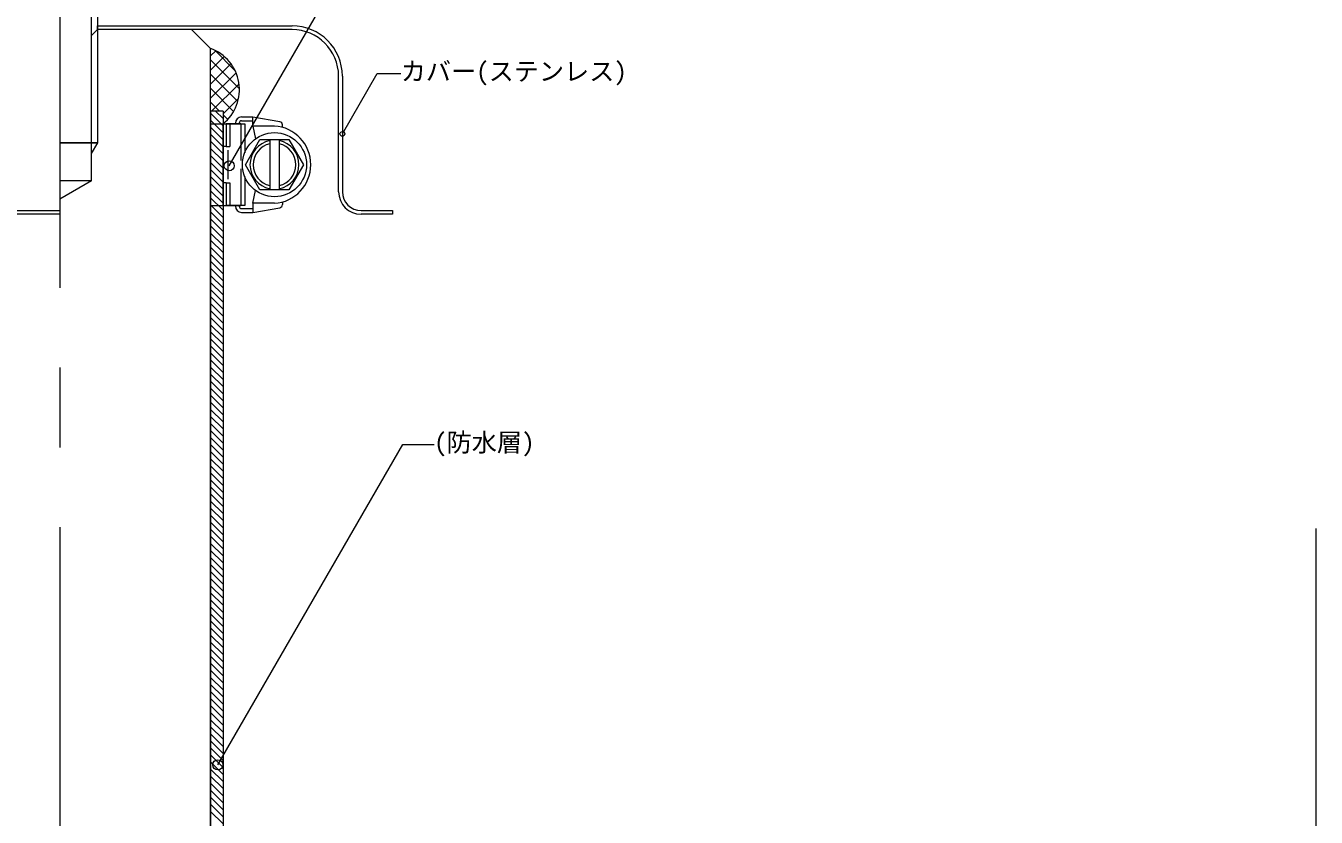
# Model space of a CAD drawing. Units: millimetres on the paper. Extents: x -401 to 399, y -275 to 275.
# Drawn here: x -237.8 to -32.3, y -127.4 to -1.5 of the extents above; entities that cross this region are included whole.
import ezdxf
from ezdxf.enums import TextEntityAlignment as Align

# ---------------------------------------------------------------- set-up
doc = ezdxf.new("R2010")
doc.units = ezdxf.units.MM
doc.linetypes.add('USER1', pattern=[9.525, 6.35, -3.175])
doc.linetypes.add('USER2', pattern=[101.6, 63.5, -12.7, 12.7, -12.7])
for name, color, linetype, lineweight in [('0-0_0', 7, 'Continuous', 18), ('0-3_BOUSUI', 1, 'Continuous', 18), ('0-4_MOJI', 7, 'Continuous', 18), ('0-6_KANAMONO_SCREW', 4, 'Continuous', 18), ('0-7_KANAMONO', 4, 'Continuous', 18), ('0-8_kijun', 1, 'USER2', 18), ('0-9_kanamono-ten', 3, 'USER1', 18), ('0-C_HATCH', 9, 'Continuous', 18)]:
    doc.layers.add(name, color=color, linetype=linetype, lineweight=lineweight)
doc.styles.add('ＭＳ ゴシック', font='')
doc.styles.get('ＭＳ ゴシック').set_extended_font_data('MS Gothic')

msp = doc.modelspace()

# ---------------------------------------------------------------- linework, layer by layer
at = {"layer": '0-0_0'}
msp.add_line((-32.318, -275.496), (-32.318, -81.496), dxfattribs=at)
at = {"layer": '0-3_BOUSUI'}
for p, q in [((-207.363, -15.096), (-208.363, -15.096)), ((-206.363, -15.096), (-207.363, -15.096))]:
    msp.add_line(p, q, dxfattribs=at)
for points in [[(-208.363, -15.096), (-208.363, -130.276), (-207.312, -134.196), (-206.631, -161.446)], [(-206.363, -15.096), (-206.363, -130.013), (-205.319, -133.908), (-204.632, -161.396), (-107.827, -161.396), (-105.575, -162.696), (-32.318, -162.696)]]:
    msp.add_lwpolyline(points, dxfattribs=at)
msp.add_arc((-210.716, -11.655), 6.968, 308.66088, 70.26376, dxfattribs=at)
at = {"layer": '0-4_MOJI'}
for p, q in [((-205.363, -23.764), (-189.843, 3.117)), ((-207.19, -119.112), (-177.759, -68.137)), ((-177.759, -68.137), (-172.759, -68.137))]:
    msp.add_line(p, q, dxfattribs=at)
msp.add_lwpolyline([(-187.363, -18.696), (-181.817, -9.09), (-178.067, -9.09)], dxfattribs=at)
for centre, radius in [((-187.363, -18.696), 0.375), ((-205.363, -23.764), 0.8), ((-207.19, -119.112), 0.8)]:
    msp.add_circle(centre, radius, dxfattribs=at)
at = {"layer": '0-6_KANAMONO_SCREW'}
for p, q in [((-227.363, 80.504), (-227.363, -20.096)), ((-226.363, 80.504), (-226.363, -20.096))]:
    msp.add_line(p, q, dxfattribs=at)
at = {"layer": '0-7_KANAMONO'}
for p, q in [((-226.363, -2.096), (-227.363, -3.096)), ((-227.363, -3.096), (-227.363, -26.178)), ((-208.363, -5.096), (-211.363, -2.096)), ((-208.363, -134.196), (-208.363, -5.096)), ((-187.963, -27.896), (-187.963, -9.496)), ((-187.363, -9.496), (-187.363, -27.896)), ((-203.393, -15.996), (-201.592, -15.996)), ((-201.592, -15.996), (-197.306, -16.751)), ((-201.592, -17.446), (-201.592, -15.996)), ((-206.363, -17.096), (-203.511, -17.096)), ((-206.363, -30.096), (-206.363, -17.096)), ((-203.511, -17.096), (-205.886, -17.096)), ((-205.886, -17.096), (-205.886, -20.696)), ((-205.283, -17.096), (-205.283, -20.696)), ((-204.393, -16.996), (-204.393, -17.096)), ((-203.793, -17.096), (-203.793, -16.996)), ((-203.511, -17.096), (-203.511, -22.915)), ((-203.511, -17.096), (-202.911, -17.096)), ((-203.393, -16.596), (-201.592, -16.596)), ((-202.911, -17.096), (-202.911, -21.726)), ((-196.893, -17.661), (-196.893, -17.244)), ((-232.363, -20.096), (-226.363, -20.096)), ((-226.363, -20.096), (-227.363, -21.828)), ((-198.917, -19.596), (-198.917, -27.596)), ((-197.417, -19.596), (-197.417, -27.596)), ((-205.886, -20.696), (-206.363, -20.696)), ((-205.886, -20.696), (-205.283, -20.696)), ((-205.606, -21.276), (-205.606, -25.916)), ((-203.511, -24.276), (-203.511, -30.096)), ((-227.31, -26.178), (-232.363, -29.096)), ((-227.31, -26.178), (-232.363, -26.178)), ((-205.886, -26.496), (-206.363, -26.496)), ((-205.886, -26.496), (-205.886, -30.096)), ((-202.911, -25.466), (-202.911, -30.096)), ((-201.592, -29.746), (-201.171, -27.717)), ((-206.363, -30.096), (-203.511, -30.096)), ((-203.511, -30.096), (-205.886, -30.096)), ((-204.393, -30.096), (-204.393, -30.196)), ((-203.793, -30.196), (-203.793, -30.096)), ((-202.911, -30.096), (-203.511, -30.096)), ((-203.393, -30.596), (-201.592, -30.596)), ((-201.592, -29.746), (-201.592, -31.196)), ((-198.167, -29.746), (-201.592, -29.746)), ((-201.592, -31.196), (-197.306, -30.44)), ((-196.893, -29.531), (-196.893, -29.948)), ((-203.393, -31.196), (-201.592, -31.196))]:
    msp.add_line(p, q, dxfattribs=at)
for points in [[(-195.363, -2.096), (-226.363, -2.096), (-226.363, -1.496), (-195.363, -1.496)], [(-226.363, -2.096), (-226.363, -20.096), (-232.363, -20.096)], [(-198.167, -17.446), (-201.592, -17.446), (-201.171, -19.474)], [(-205.886, -26.496), (-205.283, -26.496), (-205.283, -30.096)], [(-232.363, -31.496), (-285.363, -31.496), (-285.363, -30.896), (-232.363, -30.896)], [(-184.363, -30.896), (-179.363, -30.896), (-179.363, -31.496), (-184.363, -31.496)]]:
    msp.add_lwpolyline(points, dxfattribs=at)
msp.add_lwpolyline([(-202.785, -23.596), (-200.476, -19.596), (-195.857, -19.596), (-193.548, -23.596), (-195.857, -27.596), (-200.476, -27.596)], close=True, dxfattribs=at)
msp.add_circle((-198.167, -23.596), 5.1, dxfattribs=at)
for centre, radius, start, end in [((-195.363, -9.496), 8, 0, 90), ((-195.363, -9.496), 7.4, 0, 90), ((-203.393, -16.996), 1, 90, 180), ((-203.393, -16.996), 0.4, 90, 180), ((-198.549, -23.596), 6.162, 273.55926, 86.44074), ((-197.393, -17.244), 0.5, 360, 80), ((-198.167, -23.596), 3.9, 101.08749, 258.91251), ((-198.167, -23.596), 3.4, 102.74359, 257.25641), ((-198.167, -23.596), 3.9, 281.08749, 78.91251), ((-198.167, -23.596), 3.4, 282.74359, 77.25641), ((-184.363, -27.896), 3.6, 180, 270), ((-184.363, -27.896), 3, 180, 270), ((-203.393, -30.196), 1, 180, 270), ((-203.393, -30.196), 0.4, 180, 270), ((-197.393, -29.948), 0.5, 280, 360)]:
    msp.add_arc(centre, radius, start, end, dxfattribs=at)
at = {"layer": '0-8_kijun'}
msp.add_line((-232.363, 121.904), (-232.363, -207.096), dxfattribs=at)
at = {"layer": '0-9_kanamono-ten'}
for p, q in [((-208.363, -17.096), (-206.363, -17.096)), ((-208.363, -30.096), (-206.363, -30.096))]:
    msp.add_line(p, q, dxfattribs=at)
at = {"layer": '0-C_HATCH'}
for p, q in [((-208.363, -6.289), (-207.53, -5.457)), ((-208.363, -6.289), (-207.53, -5.457)), ((-208.363, -6.289), (-207.53, -5.457)), ((-204.459, -8.588), (-207.649, -5.397)), ((-204.459, -8.588), (-207.649, -5.397)), ((-204.459, -8.588), (-207.649, -5.397)), ((-208.363, -8.534), (-206.187, -6.359)), ((-208.363, -8.534), (-206.187, -6.359)), ((-208.363, -8.534), (-206.187, -6.359)), ((-203.748, -11.543), (-208.363, -6.929)), ((-203.748, -11.543), (-208.363, -6.929)), ((-203.748, -11.543), (-208.363, -6.929)), ((-208.363, -10.779), (-205.105, -7.522)), ((-208.363, -10.779), (-205.105, -7.522)), ((-208.363, -10.779), (-205.105, -7.522)), ((-208.363, -13.024), (-204.292, -8.954)), ((-208.363, -13.024), (-204.292, -8.954)), ((-208.363, -13.024), (-204.292, -8.954)), ((-204.005, -13.532), (-208.363, -9.174)), ((-204.005, -13.532), (-208.363, -9.174)), ((-204.005, -13.532), (-208.363, -9.174)), ((-204.667, -15.115), (-208.363, -11.419)), ((-204.667, -15.115), (-208.363, -11.419)), ((-204.667, -15.115), (-208.363, -11.419)), ((-208.189, -15.096), (-203.811, -10.718)), ((-208.189, -15.096), (-203.811, -10.718)), ((-208.189, -15.096), (-203.811, -10.718)), ((-206.931, -15.096), (-208.363, -13.664)), ((-206.931, -15.096), (-208.363, -13.664)), ((-206.931, -15.096), (-208.363, -13.664)), ((-206.363, -15.515), (-203.886, -13.038)), ((-206.363, -15.515), (-203.886, -13.038)), ((-206.363, -15.515), (-203.886, -13.038)), ((-206.363, -17.391), (-208.363, -15.391)), ((-206.363, -16.268), (-207.535, -15.096)), ((-206.363, -15.146), (-206.413, -15.096)), ((-205.62, -16.407), (-206.363, -15.664)), ((-205.62, -16.407), (-206.363, -15.664)), ((-205.62, -16.407), (-206.363, -15.664)), ((-206.363, -18.513), (-208.363, -16.513)), ((-206.363, -19.636), (-208.363, -17.636)), ((-206.363, -20.759), (-208.363, -18.759)), ((-206.363, -21.881), (-208.363, -19.881)), ((-206.363, -23.004), (-208.363, -21.004)), ((-206.363, -24.126), (-208.363, -22.126)), ((-206.363, -25.249), (-208.363, -23.249)), ((-206.363, -26.371), (-208.363, -24.371)), ((-206.363, -27.494), (-208.363, -25.494)), ((-206.363, -28.616), (-208.363, -26.616)), ((-206.363, -29.739), (-208.363, -27.739)), ((-206.363, -30.861), (-208.363, -28.861)), ((-206.363, -31.984), (-208.363, -29.984)), ((-206.363, -33.106), (-208.363, -31.106)), ((-206.363, -34.229), (-208.363, -32.229)), ((-206.363, -35.351), (-208.363, -33.351)), ((-206.363, -36.474), (-208.363, -34.474)), ((-206.363, -37.597), (-208.363, -35.597)), ((-206.363, -38.719), (-208.363, -36.719)), ((-206.363, -39.842), (-208.363, -37.842)), ((-206.363, -40.964), (-208.363, -38.964)), ((-206.363, -42.087), (-208.363, -40.087)), ((-206.363, -43.209), (-208.363, -41.209)), ((-206.363, -44.332), (-208.363, -42.332)), ((-206.363, -45.454), (-208.363, -43.454)), ((-206.363, -46.577), (-208.363, -44.577)), ((-206.363, -47.699), (-208.363, -45.699)), ((-206.363, -48.822), (-208.363, -46.822)), ((-206.363, -49.944), (-208.363, -47.944)), ((-206.363, -51.067), (-208.363, -49.067)), ((-206.363, -52.189), (-208.363, -50.189)), ((-206.363, -53.312), (-208.363, -51.312)), ((-206.363, -54.435), (-208.363, -52.435)), ((-206.363, -55.557), (-208.363, -53.557)), ((-206.363, -56.68), (-208.363, -54.68)), ((-206.363, -57.802), (-208.363, -55.802)), ((-206.363, -58.925), (-208.363, -56.925)), ((-206.363, -60.047), (-208.363, -58.047)), ((-206.363, -61.17), (-208.363, -59.17)), ((-206.363, -62.292), (-208.363, -60.292)), ((-206.363, -63.415), (-208.363, -61.415)), ((-206.363, -64.537), (-208.363, -62.537)), ((-206.363, -65.66), (-208.363, -63.66)), ((-206.363, -66.782), (-208.363, -64.782)), ((-206.363, -67.905), (-208.363, -65.905)), ((-206.363, -69.027), (-208.363, -67.027)), ((-206.363, -70.15), (-208.363, -68.15)), ((-206.363, -71.272), (-208.363, -69.272)), ((-206.363, -72.395), (-208.363, -70.395)), ((-206.363, -73.518), (-208.363, -71.518)), ((-206.363, -74.64), (-208.363, -72.64)), ((-206.363, -75.763), (-208.363, -73.763)), ((-206.363, -76.885), (-208.363, -74.885)), ((-206.363, -78.008), (-208.363, -76.008)), ((-206.363, -79.13), (-208.363, -77.13)), ((-206.363, -80.253), (-208.363, -78.253)), ((-206.363, -81.375), (-208.363, -79.375)), ((-206.363, -82.498), (-208.363, -80.498)), ((-206.363, -83.62), (-208.363, -81.62)), ((-206.363, -84.743), (-208.363, -82.743)), ((-206.363, -85.865), (-208.363, -83.865)), ((-206.363, -86.988), (-208.363, -84.988)), ((-206.363, -88.11), (-208.363, -86.11)), ((-206.363, -89.233), (-208.363, -87.233)), ((-206.363, -90.356), (-208.363, -88.356)), ((-206.363, -91.478), (-208.363, -89.478)), ((-206.363, -92.601), (-208.363, -90.601)), ((-206.363, -93.723), (-208.363, -91.723)), ((-206.363, -94.846), (-208.363, -92.846)), ((-206.363, -95.968), (-208.363, -93.968)), ((-206.363, -97.091), (-208.363, -95.091)), ((-206.363, -98.213), (-208.363, -96.213)), ((-206.363, -99.336), (-208.363, -97.336)), ((-206.363, -100.458), (-208.363, -98.458)), ((-206.363, -101.581), (-208.363, -99.581)), ((-206.363, -102.703), (-208.363, -100.703)), ((-206.363, -103.826), (-208.363, -101.826)), ((-206.363, -104.948), (-208.363, -102.948)), ((-206.363, -106.071), (-208.363, -104.071)), ((-206.363, -107.194), (-208.363, -105.194)), ((-206.363, -108.316), (-208.363, -106.316)), ((-206.363, -109.439), (-208.363, -107.439)), ((-206.363, -110.561), (-208.363, -108.561)), ((-206.363, -111.684), (-208.363, -109.684)), ((-206.363, -112.806), (-208.363, -110.806)), ((-206.363, -113.929), (-208.363, -111.929)), ((-206.363, -115.051), (-208.363, -113.051)), ((-206.363, -116.174), (-208.363, -114.174)), ((-206.363, -117.296), (-208.363, -115.296)), ((-206.363, -118.419), (-208.363, -116.419)), ((-206.363, -119.541), (-208.363, -117.541)), ((-206.363, -120.664), (-208.363, -118.664)), ((-206.363, -121.786), (-208.363, -119.786)), ((-206.363, -122.909), (-208.363, -120.909)), ((-206.363, -124.032), (-208.363, -122.032)), ((-206.363, -125.154), (-208.363, -123.154)), ((-206.363, -126.277), (-208.363, -124.277)), ((-206.363, -127.399), (-208.363, -125.399)), ((-206.363, -128.522), (-208.363, -126.522))]:
    msp.add_line(p, q, dxfattribs=at)

# ---------------------------------------------------------------- texts
at = {"layer": '0-4_MOJI', "style": 'ＭＳ ゴシック'}
for s, p in [('カバー(ステンレス)', (-178.067, -11.09)), ('(防水層)', (-172.759, -70.137))]:
    msp.add_text(s, height=2.933, dxfattribs=at).set_placement(p, align=Align.BOTTOM_LEFT)

doc.saveas('drawing.dxf')
